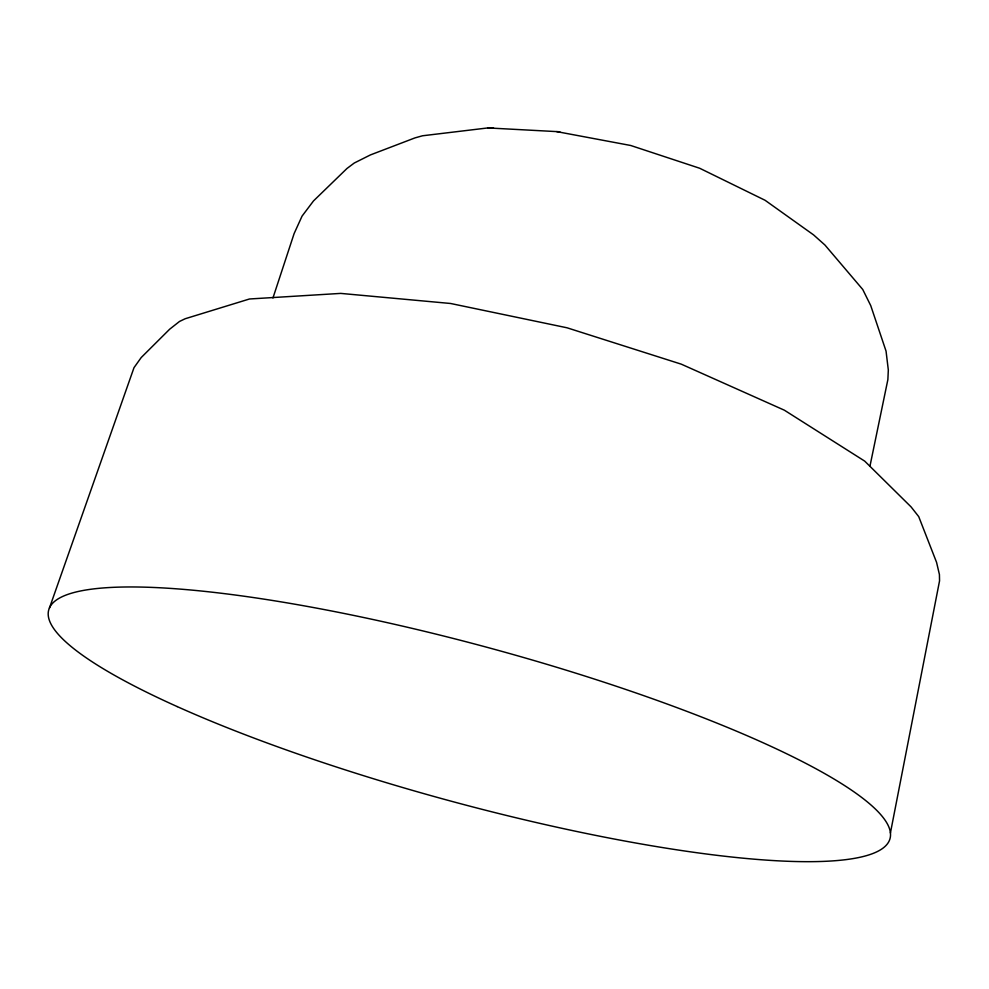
<?xml version="1.0" encoding="UTF-8"?>
<svg xmlns="http://www.w3.org/2000/svg" width="989" height="989" viewBox="0 0 989 989"><rect width="100%" height="100%" fill="white"/><g stroke="black" fill="none" stroke-linecap="round" stroke-linejoin="round"><path stroke-width="1.48" d="M890.421 832.961L939.55 580.84L939.426 574.572L936.571 562.37L918.719 516.617L911.067 506.887L864.707 461.121L784.351 410.188L681.31 364.175L567.031 327.792L450.601 303.487L340.711 293.399L249.488 298.987L185.141 318.755L179.504 321.462L169.675 329.201L141.229 357.524L133.997 367.673L49.45 608.012M869.974 466.091L887.875 379.591L888.32 369.997L886.045 351.107L870.753 305.65L862.754 289.493L824.925 245.012L813.551 234.875L765.066 200.273L699.68 168.254L630.735 145.494L556.646 131.599M272.952 297.973L294.129 233.552L302.065 216.109L313.501 200.928L346.966 168.489L354.272 163.012L370.442 154.914L414.984 137.891L422.538 135.777L487.886 127.927L559.823 131.772M487.886 127.927L493.684 128.236M177.216 706.591A435.889 78.947 15.2 0 0 878.145 851.146A435.889 78.947 15.2 0 0 352.752 615.232A435.889 78.947 15.2 0 0 177.216 706.591"/></g></svg>
